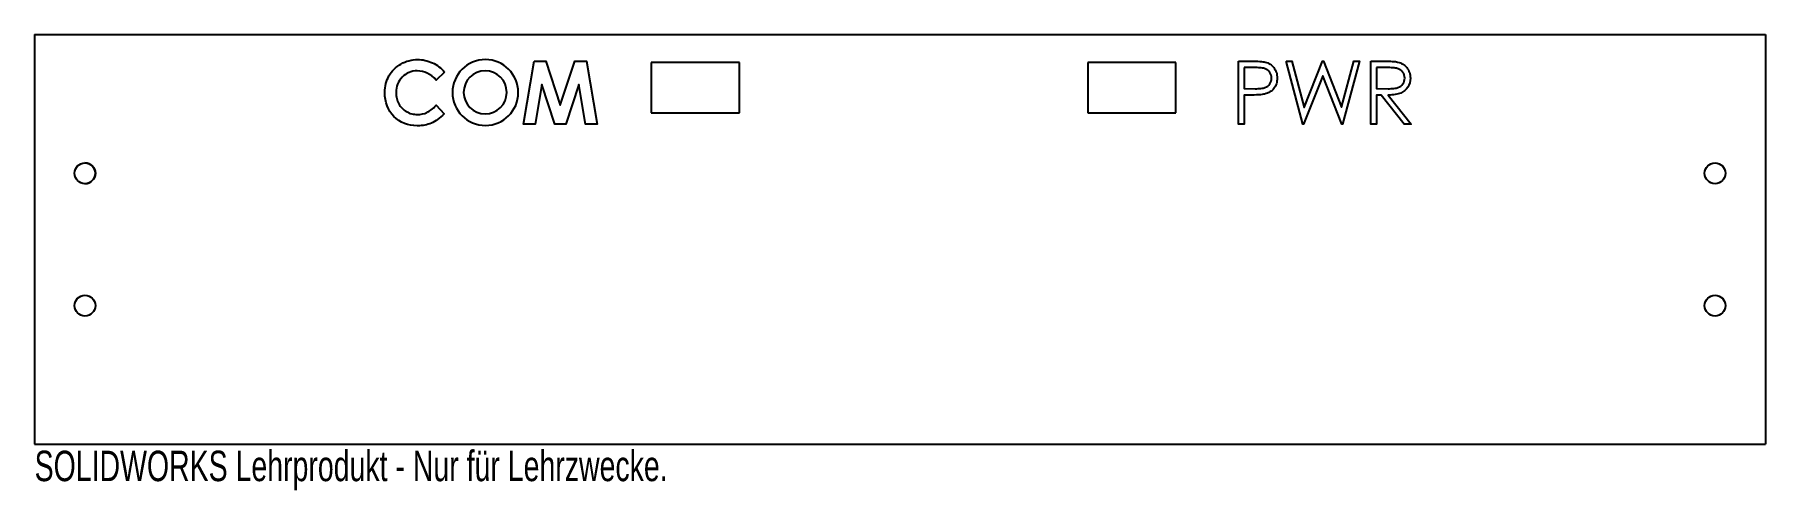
# Model space of a CAD drawing. Header units: millimetres. Extents: x -138 to 138, y -7 to 65.
import ezdxf

# ---------------------------------------------------------------- set-up
doc = ezdxf.new("R2010")
doc.units = ezdxf.units.MM
doc.styles.add('SLDTEXTSTYLE0', font='TXT', dxfattribs={"width": 0.7})

msp = doc.modelspace()

# ---------------------------------------------------------------- linework, layer by layer
at = {"color": 7, "linetype": 'Continuous', "lineweight": 25}
for p, q in [((-137.5, 65), (137.5, 65)), ((-137.5, 65), (-137.5, 0)), ((137.5, 65), (137.5, 0)), ((-25.52, 60.6), (-39.52, 60.6)), ((-39.52, 60.6), (-39.52, 52.6)), ((-25.52, 52.6), (-25.52, 60.6)), ((43.83, 60.6), (29.82, 60.6)), ((29.82, 60.6), (29.82, 52.6)), ((43.83, 52.6), (43.83, 60.6)), ((-39.52, 52.6), (-25.52, 52.6)), ((29.82, 52.6), (43.83, 52.6)), ((-137.5, 0), (137.5, 0))]:
    msp.add_line(p, q, dxfattribs=at)
at = {"color": 7, "linetype": 'Continuous', "flags": 128}
for points in [[(-72.37, 59.06), (-73.69, 57.8), (-73.69, 57.8), (-74.03, 58.14), (-74.38, 58.44), (-74.74, 58.69), (-75.11, 58.89), (-75.5, 59.05), (-75.89, 59.17), (-76.29, 59.23), (-76.71, 59.26), (-76.71, 59.26), (-77.06, 59.24), (-77.39, 59.19), (-77.71, 59.12), (-78.01, 59.01), (-78.31, 58.87), (-78.58, 58.7), (-78.85, 58.5), (-79.09, 58.26), (-79.32, 58.01), (-79.52, 57.74), (-79.69, 57.45), (-79.82, 57.16), (-79.93, 56.84), (-80, 56.51), (-80.05, 56.17), (-80.06, 55.81), (-80.06, 55.81), (-80.06, 55.56), (-80.04, 55.32), (-80, 55.09), (-79.96, 54.86), (-79.9, 54.64), (-79.82, 54.42), (-79.74, 54.21), (-79.64, 54.01), (-79.52, 53.82), (-79.4, 53.64), (-79.26, 53.47), (-79.12, 53.31), (-78.96, 53.16), (-78.79, 53.03), (-78.61, 52.9), (-78.42, 52.78), (-78.22, 52.68), (-78.02, 52.58), (-77.81, 52.51), (-77.59, 52.45), (-77.37, 52.4), (-77.14, 52.36), (-76.91, 52.34), (-76.67, 52.33), (-76.67, 52.33), (-76.27, 52.35), (-75.89, 52.41), (-75.52, 52.51), (-75.18, 52.65), (-75.01, 52.73), (-74.83, 52.84), (-74.65, 52.95), (-74.47, 53.09), (-74.28, 53.24), (-74.08, 53.41), (-73.89, 53.59), (-73.69, 53.79), (-73.69, 53.79), (-72.41, 52.45), (-72.41, 52.45), (-72.68, 52.19), (-72.95, 51.95), (-73.21, 51.73), (-73.47, 51.54), (-73.72, 51.36), (-73.97, 51.21), (-74.22, 51.07), (-74.46, 50.96), (-74.71, 50.86), (-74.96, 50.77), (-75.23, 50.7), (-75.5, 50.64), (-75.78, 50.6), (-76.06, 50.56), (-76.36, 50.54), (-76.67, 50.54), (-76.67, 50.54), (-77.23, 50.56), (-77.76, 50.63), (-78.26, 50.75), (-78.74, 50.91), (-79.2, 51.12), (-79.63, 51.37), (-80.03, 51.67), (-80.4, 52.02), (-80.75, 52.4), (-81.04, 52.81), (-81.29, 53.25), (-81.49, 53.71), (-81.65, 54.19), (-81.77, 54.71), (-81.84, 55.25), (-81.86, 55.81), (-81.86, 55.81), (-81.85, 56.18), (-81.82, 56.54), (-81.77, 56.89), (-81.69, 57.23), (-81.6, 57.55), (-81.49, 57.87), (-81.35, 58.17), (-81.2, 58.47), (-81.02, 58.76), (-80.83, 59.02), (-80.62, 59.28), (-80.39, 59.52), (-80.15, 59.75), (-79.88, 59.96), (-79.6, 60.16), (-79.3, 60.34), (-78.99, 60.51), (-78.67, 60.65), (-78.35, 60.77), (-78.02, 60.87), (-77.68, 60.95), (-77.34, 61.01), (-76.99, 61.04), (-76.64, 61.05), (-76.64, 61.05), (-76.34, 61.04), (-76.04, 61.02), (-75.74, 60.98), (-75.45, 60.92), (-75.16, 60.85), (-74.87, 60.76), (-74.59, 60.65), (-74.3, 60.53), (-74.03, 60.4), (-73.76, 60.25), (-73.51, 60.08), (-73.26, 59.91), (-73.02, 59.72), (-72.8, 59.51), (-72.58, 59.29), (-72.37, 59.06)], [(-58.12, 60.79), (-56.26, 60.79), (-56.26, 60.79), (-53.97, 53.82), (-53.97, 53.82), (-51.68, 60.79), (-51.68, 60.79), (-49.83, 60.79), (-49.83, 60.79), (-48.14, 50.79), (-48.14, 50.79), (-49.96, 50.79), (-49.96, 50.79), (-51.03, 57.11), (-51.03, 57.11), (-53.1, 50.79), (-53.1, 50.79), (-54.86, 50.79), (-54.86, 50.79), (-56.92, 57.11), (-56.92, 57.11), (-57.99, 50.79), (-57.99, 50.79), (-59.81, 50.79), (-59.81, 50.79), (-58.12, 60.79)], [(53.78, 60.79), (55.74, 60.79), (55.74, 60.79), (56.15, 60.79), (56.52, 60.78), (56.85, 60.77), (57.16, 60.76), (57.42, 60.74), (57.66, 60.71), (57.86, 60.68), (58.02, 60.64), (58.02, 60.64), (58.23, 60.58), (58.42, 60.51), (58.61, 60.42), (58.79, 60.32), (58.95, 60.2), (59.11, 60.07), (59.26, 59.93), (59.4, 59.77), (59.53, 59.6), (59.63, 59.42), (59.73, 59.23), (59.8, 59.03), (59.86, 58.81), (59.9, 58.59), (59.93, 58.36), (59.94, 58.11), (59.94, 58.11), (59.93, 57.87), (59.9, 57.63), (59.86, 57.41), (59.8, 57.2), (59.73, 56.99), (59.64, 56.8), (59.53, 56.62), (59.41, 56.45), (59.27, 56.3), (59.11, 56.15), (58.95, 56.02), (58.77, 55.91), (58.58, 55.8), (58.38, 55.71), (58.17, 55.64), (57.94, 55.57), (57.94, 55.57), (57.75, 55.54), (57.53, 55.5), (57.26, 55.47), (56.96, 55.45), (56.63, 55.43), (56.25, 55.42), (55.84, 55.41), (55.39, 55.41), (55.39, 55.41), (54.68, 55.41), (54.68, 55.41), (54.68, 50.79), (54.68, 50.79), (53.78, 50.79), (53.78, 50.79), (53.78, 60.79)], [(61.35, 60.79), (62.27, 60.79), (62.27, 60.79), (64.23, 53.46), (64.23, 53.46), (67.14, 60.79), (67.14, 60.79), (67.27, 60.79), (67.27, 60.79), (70.13, 53.51), (70.13, 53.51), (72.1, 60.79), (72.1, 60.79), (73.01, 60.79), (73.01, 60.79), (70.32, 50.79), (70.32, 50.79), (70.19, 50.79), (70.19, 50.79), (67.18, 58.44), (67.18, 58.44), (64.13, 50.79), (64.13, 50.79), (64.01, 50.79), (64.01, 50.79), (61.35, 60.79)], [(74.81, 60.79), (76.81, 60.79), (76.81, 60.79), (77.21, 60.79), (77.58, 60.79), (77.91, 60.77), (78.21, 60.76), (78.48, 60.74), (78.71, 60.72), (78.91, 60.69), (79.07, 60.66), (79.07, 60.66), (79.29, 60.6), (79.5, 60.53), (79.7, 60.44), (79.89, 60.34), (80.06, 60.22), (80.23, 60.09), (80.38, 59.94), (80.53, 59.78), (80.66, 59.6), (80.78, 59.42), (80.87, 59.23), (80.95, 59.03), (81.01, 58.81), (81.06, 58.59), (81.08, 58.36), (81.09, 58.12), (81.09, 58.12), (81.07, 57.72), (80.99, 57.35), (80.87, 57), (80.7, 56.68), (80.48, 56.38), (80.22, 56.13), (79.91, 55.91), (79.57, 55.73), (79.38, 55.66), (79.17, 55.59), (78.94, 55.54), (78.7, 55.49), (78.43, 55.46), (78.16, 55.43), (77.86, 55.42), (77.54, 55.41), (77.54, 55.41), (81.22, 50.79), (81.22, 50.79), (80.11, 50.79), (80.11, 50.79), (76.43, 55.41), (76.43, 55.41), (75.71, 55.41), (75.71, 55.41), (75.71, 50.79), (75.71, 50.79), (74.81, 50.79), (74.81, 50.79), (74.81, 60.79)], [(54.68, 59.77), (54.68, 56.44), (54.68, 56.44), (56.43, 56.41), (56.43, 56.41), (56.69, 56.42), (56.93, 56.43), (57.15, 56.44), (57.35, 56.46), (57.53, 56.49), (57.7, 56.52), (57.85, 56.55), (57.98, 56.6), (58.22, 56.7), (58.42, 56.84), (58.6, 57), (58.76, 57.19), (58.88, 57.4), (58.97, 57.63), (59.02, 57.86), (59.04, 58.11), (59.04, 58.11), (59.02, 58.35), (58.97, 58.58), (58.88, 58.8), (58.76, 59.01), (58.6, 59.2), (58.43, 59.36), (58.23, 59.49), (58.01, 59.59), (57.89, 59.63), (57.75, 59.67), (57.59, 59.7), (57.41, 59.73), (57.21, 59.75), (57, 59.76), (56.76, 59.77), (56.51, 59.77), (56.51, 59.77), (54.68, 59.77)], [(75.71, 59.77), (75.71, 56.44), (75.71, 56.44), (77.54, 56.42), (77.54, 56.42), (77.79, 56.42), (78.03, 56.43), (78.26, 56.45), (78.46, 56.47), (78.65, 56.49), (78.82, 56.53), (78.97, 56.56), (79.11, 56.61), (79.35, 56.72), (79.57, 56.85), (79.75, 57.01), (79.91, 57.21), (80.03, 57.42), (80.12, 57.64), (80.17, 57.88), (80.19, 58.12), (80.19, 58.12), (80.17, 58.36), (80.12, 58.59), (80.03, 58.81), (79.9, 59.02), (79.75, 59.21), (79.57, 59.36), (79.37, 59.49), (79.14, 59.59), (79.01, 59.63), (78.87, 59.67), (78.7, 59.7), (78.52, 59.73), (78.31, 59.75), (78.09, 59.76), (77.84, 59.77), (77.58, 59.77), (77.58, 59.77), (75.71, 59.77)]]:
    msp.add_lwpolyline(points, dxfattribs=at)
at = {"color": 7, "linetype": 'Continuous', "lineweight": 25}
for centre in [(-129.5, 43), (129.5, 43), (-129.5, 22), (129.5, 22)]:
    msp.add_circle(centre, 1.65, dxfattribs=at)
at = {"color": 7, "linetype": 'Continuous'}
for centre, radius, start, end in [((-65.88, 55.82), 5.23, 90.0001, 89.9999), ((-65.91, 55.84), 3.42, 90.0005, 89.9995)]:
    msp.add_arc(centre, radius, start, end, dxfattribs=at)
at = {"color": 7, "linetype": 'Continuous', "lineweight": 25}
msp.add_arc((-129.5, 43), 1.65, 270.0866, 89.9134, dxfattribs=at)

# ---------------------------------------------------------------- texts
at = {"color": 7, "linetype": 'Continuous', "insert": (-137.5, -1.02), "char_height": 4.8336, "attachment_point": 1, "style": 'SLDTEXTSTYLE0'}
msp.add_mtext('SOLIDWORKS Lehrprodukt - Nur für Lehrzwecke.', dxfattribs=at)

doc.saveas('drawing.dxf')
